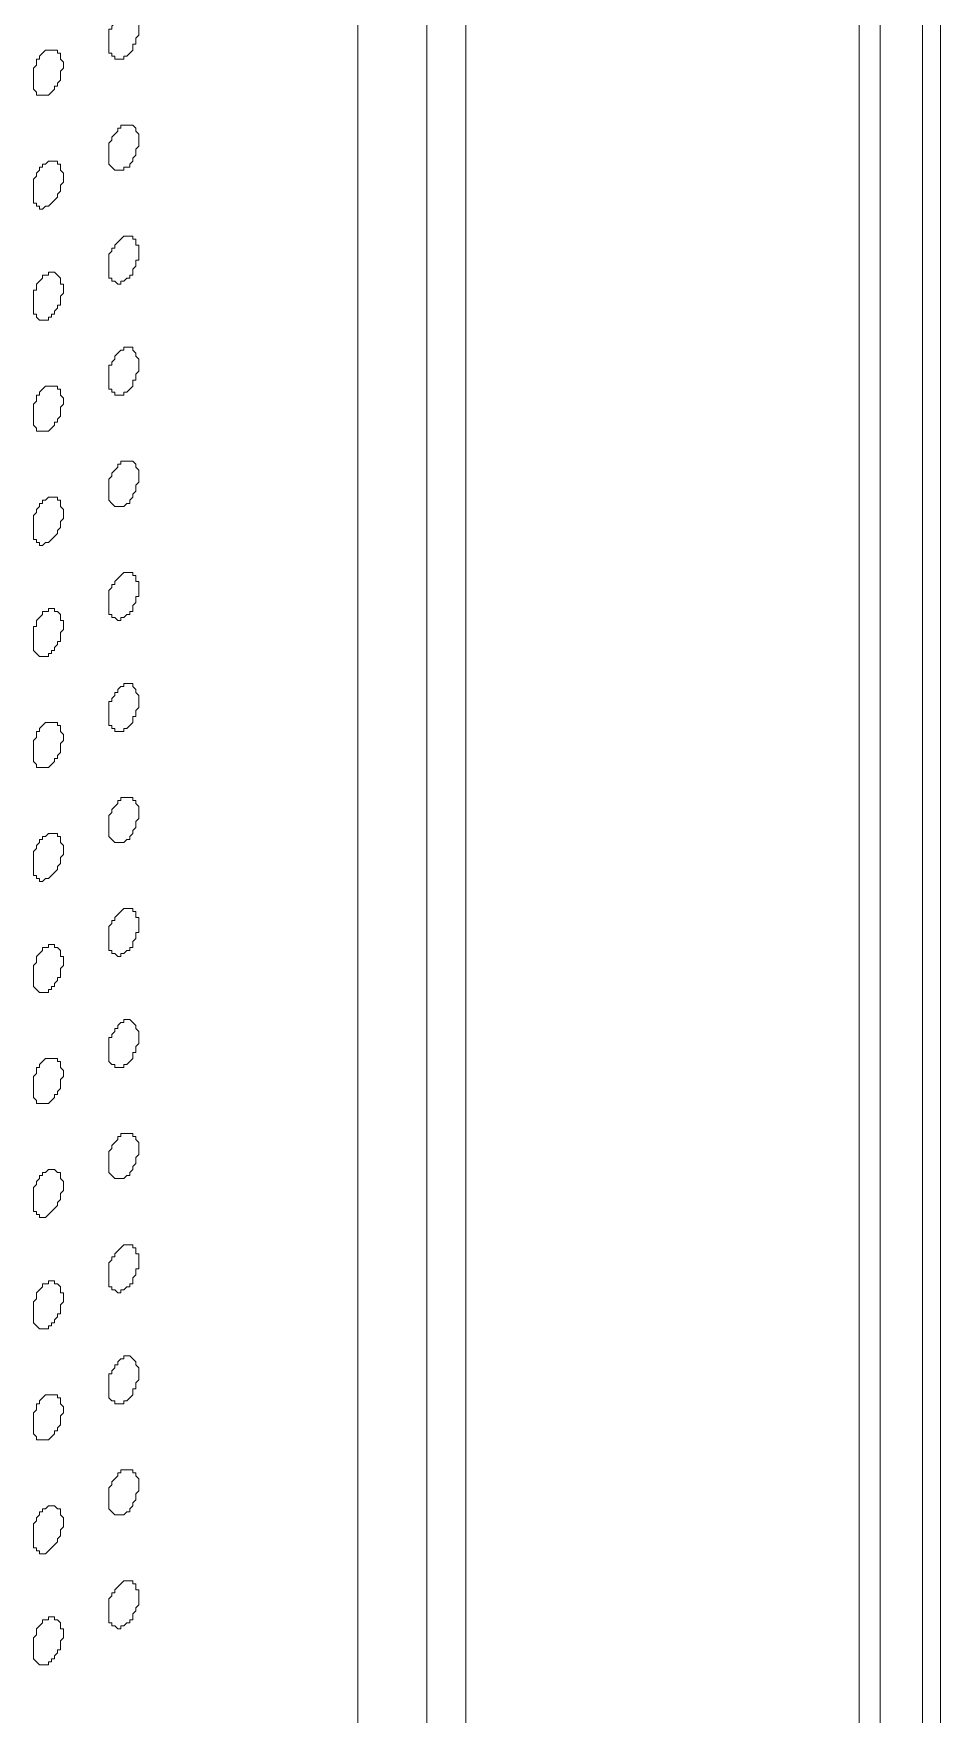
# Model space of a CAD drawing. Header units: inches. Extents: x 165 to 477, y 61 to 737.
# Drawn here: x 440.5 to 476.8, y 109.5 to 176.7 of the extents above; entities that cross this region are included whole.
import ezdxf

# ---------------------------------------------------------------- set-up
doc = ezdxf.new("R2010")
doc.units = ezdxf.units.IN
doc.header["$MEASUREMENT"] = 0
doc.layers.add('图层 1', color=7, linetype='Continuous')

msp = doc.modelspace()

# ---------------------------------------------------------------- linework, layer by layer
at = {"layer": '图层 1', "color": 7, "lineweight": 5, "true_color": 0xffffff}
for points in [[(457.8, 99.36), (457.8, 213.96), (457.68, 214.32), (457.56, 214.8), (457.56, 215.16), (457.44, 215.4), (457.32, 215.76), (457.08, 216.12), (456.96, 216.36), (456.72, 216.6), (456.48, 216.72), (456.36, 216.96), (456.12, 217.08), (455.88, 217.2), (455.76, 217.2)], [(456.24, 213.6), (456.24, 99.84)], [(474.36, 207.96), (474.36, 94.2)], [(473.52, 93.72), (473.52, 207.6)], [(476.04, 93.72), (476.04, 207.48)], [(476.76, 206.88), (476.76, 93.12)], [(444.12, 177.48), (444, 177.48), (443.88, 177.36), (443.76, 177.24), (443.76, 177.12), (443.64, 177), (443.64, 176.88), (443.52, 176.88), (443.52, 175.92), (443.64, 175.92), (443.64, 175.8), (443.76, 175.8), (443.76, 175.68), (443.88, 175.68)], [(444.12, 175.68), (444.12, 175.8), (444.24, 175.8), (444.36, 175.92), (444.48, 176.04), (444.48, 176.28), (444.6, 176.28), (444.6, 176.52), (444.72, 176.64), (444.72, 177.12), (444.6, 177.24), (444.6, 177.36), (444.48, 177.48), (444.48, 177.6), (444.36, 177.6)], [(441.12, 176.04), (441, 176.04), (440.88, 175.92), (440.76, 175.8), (440.76, 175.68), (440.64, 175.68), (440.64, 175.44), (440.52, 175.32), (440.52, 174.48), (440.64, 174.36), (440.64, 174.24), (440.76, 174.24)], [(441.12, 174.24), (441.24, 174.36), (441.36, 174.48), (441.36, 174.6), (441.48, 174.6), (441.48, 174.72), (441.6, 174.84), (441.6, 175.2), (441.72, 175.32), (441.72, 175.56), (441.6, 175.68), (441.6, 175.92), (441.48, 175.92), (441.48, 176.04), (441.36, 176.04)], [(441.36, 176.04), (441.12, 176.04)], [(443.88, 175.68), (444.12, 175.68)], [(440.76, 174.24), (441.12, 174.24)], [(444.12, 173.04), (444, 173.04), (444, 172.92), (443.88, 172.92), (443.88, 172.8), (443.76, 172.68), (443.64, 172.56), (443.64, 172.44), (443.52, 172.32), (443.52, 171.48), (443.64, 171.36), (443.76, 171.24), (443.88, 171.24)], [(444.12, 171.24), (444.12, 171.36), (444.24, 171.36), (444.36, 171.36), (444.36, 171.48), (444.48, 171.6), (444.48, 171.72), (444.6, 171.84), (444.6, 172.08), (444.72, 172.2), (444.72, 172.68), (444.6, 172.8), (444.6, 172.92), (444.48, 173.04), (444.36, 173.04)], [(444.36, 173.04), (444.12, 173.04)], [(441.12, 171.6), (441, 171.48), (440.88, 171.48), (440.88, 171.36), (440.76, 171.36), (440.76, 171.24), (440.64, 171.12), (440.64, 171), (440.52, 170.88), (440.52, 169.92), (440.64, 169.92), (440.64, 169.8), (440.76, 169.8), (440.76, 169.68)], [(441.12, 169.8), (441.24, 169.92), (441.36, 170.04), (441.48, 170.16), (441.48, 170.28), (441.6, 170.4), (441.6, 170.64), (441.72, 170.76), (441.72, 171.12), (441.6, 171.24), (441.6, 171.48), (441.48, 171.48), (441.48, 171.6), (441.36, 171.6)], [(441.36, 171.6), (441.12, 171.6)], [(443.88, 171.24), (444.12, 171.24)], [(440.76, 169.68), (440.88, 169.68), (441, 169.8), (441.12, 169.8)], [(444.12, 168.6), (444, 168.48), (443.88, 168.36), (443.76, 168.24), (443.76, 168.12), (443.64, 168.12), (443.64, 168), (443.52, 167.88), (443.52, 166.92), (443.64, 166.92), (443.64, 166.8), (443.76, 166.8), (443.88, 166.68)], [(444.12, 166.8), (444.24, 166.92), (444.36, 166.92), (444.36, 167.04), (444.48, 167.04), (444.48, 167.16), (444.48, 167.28), (444.6, 167.4), (444.6, 167.64), (444.72, 167.64), (444.72, 168.24), (444.6, 168.24), (444.6, 168.48), (444.48, 168.48), (444.48, 168.6), (444.36, 168.6)], [(444.36, 168.6), (444.12, 168.6)], [(441.12, 167.04), (440.88, 167.04), (440.88, 166.92), (440.76, 166.8), (440.64, 166.68), (440.64, 166.44), (440.52, 166.44), (440.52, 165.48), (440.64, 165.48), (440.64, 165.36), (440.76, 165.24)], [(441.12, 165.24), (441.12, 165.36), (441.24, 165.36), (441.24, 165.48), (441.36, 165.48), (441.36, 165.6), (441.48, 165.72), (441.48, 165.84), (441.6, 165.84), (441.6, 166.2), (441.72, 166.32), (441.72, 166.68), (441.6, 166.68), (441.6, 166.92), (441.48, 167.04), (441.36, 167.16)], [(441.36, 167.16), (441.12, 167.16), (441.12, 167.04)], [(443.88, 166.68), (444, 166.68), (444, 166.8), (444.12, 166.8)], [(440.76, 165.24), (441.12, 165.24)], [(444.12, 164.04), (444, 164.04), (443.88, 163.92), (443.76, 163.8), (443.76, 163.68), (443.64, 163.56), (443.64, 163.44), (443.52, 163.44), (443.52, 162.48), (443.64, 162.48), (443.64, 162.36), (443.76, 162.36), (443.76, 162.24), (443.88, 162.24)], [(444.12, 162.24), (444.12, 162.36), (444.24, 162.36), (444.36, 162.48), (444.48, 162.6), (444.48, 162.84), (444.6, 162.84), (444.6, 163.08), (444.72, 163.2), (444.72, 163.68), (444.6, 163.8), (444.6, 163.92), (444.48, 164.04), (444.48, 164.16), (444.36, 164.16)], [(444.36, 164.16), (444.12, 164.16), (444.12, 164.04)], [(441.12, 162.6), (441, 162.6), (440.88, 162.48), (440.76, 162.36), (440.76, 162.24), (440.64, 162.24), (440.64, 162), (440.52, 161.88), (440.52, 161.04), (440.64, 160.92), (440.64, 160.8), (440.76, 160.8)], [(441.12, 160.8), (441.24, 160.92), (441.36, 161.04), (441.36, 161.16), (441.48, 161.16), (441.48, 161.28), (441.6, 161.4), (441.6, 161.76), (441.72, 161.88), (441.72, 162.12), (441.6, 162.24), (441.6, 162.48), (441.48, 162.48), (441.48, 162.6), (441.36, 162.6)], [(441.36, 162.6), (441.12, 162.6)], [(443.88, 162.24), (444.12, 162.24)], [(440.76, 160.8), (441.12, 160.8)], [(444.12, 159.6), (444, 159.6), (444, 159.48), (443.88, 159.48), (443.88, 159.36), (443.76, 159.24), (443.64, 159.12), (443.64, 159), (443.52, 158.88), (443.52, 158.04), (443.64, 157.92), (443.76, 157.8), (443.88, 157.8)], [(444.12, 157.8), (444.24, 157.92), (444.36, 157.92), (444.36, 158.04), (444.48, 158.16), (444.48, 158.28), (444.6, 158.4), (444.6, 158.64), (444.72, 158.76), (444.72, 159.24), (444.6, 159.36), (444.6, 159.48), (444.48, 159.6), (444.36, 159.6)], [(444.36, 159.6), (444.12, 159.6)], [(441.12, 158.16), (441, 158.04), (440.88, 158.04), (440.88, 157.92), (440.76, 157.92), (440.76, 157.8), (440.64, 157.68), (440.64, 157.56), (440.52, 157.44), (440.52, 156.48), (440.64, 156.48), (440.64, 156.36), (440.76, 156.36), (440.76, 156.24)], [(441.12, 156.36), (441.24, 156.48), (441.36, 156.6), (441.48, 156.72), (441.48, 156.84), (441.6, 156.96), (441.6, 157.2), (441.72, 157.32), (441.72, 157.68), (441.6, 157.8), (441.6, 158.04), (441.48, 158.04), (441.48, 158.16), (441.36, 158.16)], [(441.36, 158.16), (441.12, 158.16)], [(443.88, 157.8), (444.12, 157.8)], [(440.76, 156.24), (440.88, 156.24), (441, 156.36), (441.12, 156.36)], [(444.12, 155.16), (444, 155.04), (443.88, 154.92), (443.76, 154.8), (443.76, 154.68), (443.64, 154.68), (443.64, 154.56), (443.52, 154.44), (443.52, 153.48), (443.64, 153.48), (443.64, 153.36), (443.76, 153.36), (443.88, 153.24)], [(444.12, 153.36), (444.24, 153.48), (444.36, 153.48), (444.36, 153.6), (444.48, 153.6), (444.48, 153.72), (444.48, 153.84), (444.6, 153.96), (444.6, 154.2), (444.72, 154.2), (444.72, 154.8), (444.6, 154.8), (444.6, 155.04), (444.48, 155.04), (444.48, 155.16), (444.36, 155.16)], [(444.36, 155.16), (444.12, 155.16)], [(441.12, 153.6), (440.88, 153.6), (440.88, 153.48), (440.76, 153.36), (440.64, 153.24), (440.64, 153), (440.52, 153), (440.52, 152.04), (440.64, 151.92), (440.76, 151.8)], [(441.12, 151.8), (441.12, 151.92), (441.24, 151.92), (441.24, 152.04), (441.36, 152.04), (441.36, 152.16), (441.48, 152.28), (441.48, 152.4), (441.6, 152.4), (441.6, 152.76), (441.72, 152.88), (441.72, 153.24), (441.6, 153.24), (441.6, 153.48), (441.48, 153.6), (441.36, 153.6), (441.36, 153.72)], [(441.36, 153.72), (441.12, 153.72), (441.12, 153.6)], [(443.88, 153.24), (444, 153.24), (444, 153.36), (444.12, 153.36)], [(440.76, 151.8), (441.12, 151.8)], [(444.12, 150.6), (444, 150.6), (443.88, 150.48), (443.88, 150.36), (443.76, 150.36), (443.76, 150.24), (443.64, 150.12), (443.64, 150), (443.52, 150), (443.52, 149.04), (443.64, 149.04), (443.64, 148.92), (443.76, 148.92), (443.76, 148.8), (443.88, 148.8)], [(444.12, 148.8), (444.12, 148.92), (444.24, 148.92), (444.36, 149.04), (444.48, 149.16), (444.48, 149.4), (444.6, 149.4), (444.6, 149.64), (444.72, 149.76), (444.72, 150.24), (444.6, 150.36), (444.6, 150.48), (444.48, 150.6), (444.48, 150.72), (444.36, 150.72)], [(444.36, 150.72), (444.12, 150.72), (444.12, 150.6)], [(441.12, 149.16), (441, 149.16), (440.88, 149.04), (440.76, 148.92), (440.76, 148.8), (440.64, 148.8), (440.64, 148.56), (440.52, 148.44), (440.52, 147.6), (440.64, 147.48), (440.64, 147.36), (440.76, 147.36)], [(441.12, 147.36), (441.24, 147.48), (441.36, 147.6), (441.36, 147.72), (441.48, 147.72), (441.48, 147.84), (441.6, 147.96), (441.6, 148.32), (441.72, 148.44), (441.72, 148.68), (441.6, 148.8), (441.6, 149.04), (441.48, 149.04), (441.48, 149.16), (441.36, 149.16)], [(441.36, 149.16), (441.12, 149.16)], [(443.88, 148.8), (444.12, 148.8)], [(440.76, 147.36), (441.12, 147.36)], [(444.12, 146.16), (444, 146.16), (444, 146.04), (443.88, 146.04), (443.88, 145.92), (443.76, 145.8), (443.64, 145.68), (443.64, 145.56), (443.52, 145.44), (443.52, 144.6), (443.64, 144.48), (443.76, 144.36), (443.88, 144.36)], [(444.12, 144.36), (444.24, 144.48), (444.36, 144.48), (444.36, 144.6), (444.48, 144.72), (444.48, 144.84), (444.6, 144.96), (444.6, 145.2), (444.72, 145.32), (444.72, 145.8), (444.6, 145.92), (444.6, 146.04), (444.48, 146.04), (444.48, 146.16), (444.36, 146.16)], [(444.36, 146.16), (444.12, 146.16)], [(441.12, 144.72), (441, 144.6), (440.88, 144.6), (440.88, 144.48), (440.76, 144.48), (440.76, 144.36), (440.64, 144.24), (440.64, 144.12), (440.52, 144), (440.52, 143.04), (440.64, 143.04), (440.64, 142.92), (440.76, 142.92), (440.76, 142.8)], [(441.12, 142.92), (441.24, 143.04), (441.36, 143.16), (441.48, 143.28), (441.48, 143.4), (441.6, 143.52), (441.6, 143.76), (441.72, 143.88), (441.72, 144.24), (441.6, 144.36), (441.6, 144.6), (441.48, 144.6), (441.48, 144.72), (441.36, 144.72)], [(441.36, 144.72), (441.12, 144.72)], [(443.88, 144.36), (444.12, 144.36)], [(440.76, 142.8), (440.88, 142.8), (441, 142.92), (441.12, 142.92)], [(444.12, 141.72), (444, 141.6), (443.88, 141.48), (443.76, 141.36), (443.76, 141.24), (443.64, 141.24), (443.64, 141.12), (443.52, 141), (443.52, 140.04), (443.64, 140.04), (443.64, 139.92), (443.76, 139.92), (443.88, 139.8)], [(444.12, 139.92), (444.24, 140.04), (444.36, 140.04), (444.36, 140.16), (444.48, 140.16), (444.48, 140.28), (444.48, 140.4), (444.6, 140.52), (444.6, 140.76), (444.72, 140.76), (444.72, 141.36), (444.6, 141.36), (444.6, 141.6), (444.48, 141.6), (444.48, 141.72), (444.36, 141.72)], [(444.36, 141.72), (444.12, 141.72)], [(441.12, 140.16), (440.88, 140.16), (440.88, 140.04), (440.76, 139.92), (440.64, 139.8), (440.64, 139.56), (440.52, 139.44), (440.52, 138.6), (440.64, 138.48), (440.76, 138.36)], [(441.12, 138.36), (441.12, 138.48), (441.24, 138.48), (441.24, 138.6), (441.36, 138.6), (441.36, 138.72), (441.48, 138.84), (441.48, 138.96), (441.6, 138.96), (441.6, 139.32), (441.72, 139.44), (441.72, 139.8), (441.6, 139.8), (441.6, 140.04), (441.48, 140.16), (441.36, 140.16), (441.36, 140.28)], [(441.36, 140.28), (441.12, 140.28), (441.12, 140.16)], [(443.88, 139.8), (444, 139.8), (444, 139.92), (444.12, 139.92)], [(440.76, 138.36), (441.12, 138.36)], [(444.12, 137.16), (444, 137.16), (443.88, 137.04), (443.88, 136.92), (443.76, 136.92), (443.76, 136.8), (443.64, 136.68), (443.64, 136.56), (443.52, 136.56), (443.52, 135.6), (443.64, 135.48), (443.76, 135.48), (443.76, 135.36), (443.88, 135.36)], [(444.12, 135.36), (444.12, 135.48), (444.24, 135.48), (444.36, 135.6), (444.48, 135.72), (444.48, 135.96), (444.6, 135.96), (444.6, 136.2), (444.72, 136.32), (444.72, 136.8), (444.6, 136.92), (444.6, 137.04), (444.48, 137.16), (444.36, 137.28)], [(444.36, 137.28), (444.12, 137.28), (444.12, 137.16)], [(441.12, 135.72), (441, 135.72), (440.88, 135.6), (440.76, 135.48), (440.76, 135.36), (440.64, 135.36), (440.64, 135.12), (440.52, 135), (440.52, 134.16), (440.64, 134.04), (440.64, 133.92), (440.76, 133.92)], [(441.12, 133.92), (441.24, 134.04), (441.36, 134.16), (441.36, 134.28), (441.48, 134.28), (441.48, 134.4), (441.6, 134.52), (441.6, 134.88), (441.72, 135), (441.72, 135.24), (441.6, 135.36), (441.6, 135.6), (441.48, 135.6), (441.48, 135.72), (441.36, 135.72)], [(441.36, 135.72), (441.12, 135.72)], [(443.88, 135.36), (444.12, 135.36)], [(440.76, 133.92), (441.12, 133.92)], [(444.12, 132.72), (444, 132.72), (444, 132.6), (443.88, 132.6), (443.88, 132.48), (443.76, 132.36), (443.64, 132.24), (443.64, 132.12), (443.52, 132), (443.52, 131.16), (443.64, 131.04), (443.76, 130.92), (443.88, 130.92)], [(444.12, 130.92), (444.24, 131.04), (444.36, 131.04), (444.36, 131.16), (444.48, 131.28), (444.48, 131.4), (444.6, 131.52), (444.6, 131.76), (444.72, 131.88), (444.72, 132.36), (444.6, 132.48), (444.6, 132.6), (444.48, 132.6), (444.48, 132.72), (444.36, 132.72)], [(444.36, 132.72), (444.12, 132.72)], [(441.12, 131.28), (441, 131.16), (440.88, 131.16), (440.88, 131.04), (440.76, 131.04), (440.76, 130.92), (440.64, 130.8), (440.64, 130.68), (440.52, 130.56), (440.52, 129.6), (440.64, 129.6), (440.64, 129.48), (440.76, 129.48), (440.76, 129.36)], [(441.12, 129.48), (441.24, 129.6), (441.36, 129.72), (441.48, 129.84), (441.48, 129.96), (441.6, 130.08), (441.6, 130.32), (441.72, 130.44), (441.72, 130.8), (441.6, 130.92), (441.6, 131.16), (441.48, 131.16), (441.36, 131.28)], [(441.36, 131.28), (441.12, 131.28)], [(443.88, 130.92), (444.12, 130.92)], [(440.76, 129.36), (441, 129.36), (441.12, 129.48)], [(444.12, 128.28), (444, 128.16), (443.88, 128.04), (443.76, 127.92), (443.76, 127.8), (443.64, 127.8), (443.64, 127.68), (443.52, 127.56), (443.52, 126.6), (443.64, 126.6), (443.64, 126.48), (443.76, 126.48), (443.88, 126.36)], [(444.12, 126.48), (444.24, 126.6), (444.36, 126.6), (444.36, 126.72), (444.48, 126.72), (444.48, 126.84), (444.48, 126.96), (444.6, 127.08), (444.6, 127.32), (444.72, 127.32), (444.72, 127.92), (444.6, 127.92), (444.6, 128.16), (444.48, 128.16), (444.48, 128.28), (444.36, 128.28)], [(444.36, 128.28), (444.12, 128.28)], [(441.12, 126.72), (440.88, 126.72), (440.88, 126.6), (440.76, 126.48), (440.64, 126.36), (440.64, 126.12), (440.52, 126), (440.52, 125.16), (440.64, 125.04), (440.76, 124.92)], [(441.12, 124.92), (441.12, 125.04), (441.24, 125.04), (441.24, 125.16), (441.36, 125.16), (441.36, 125.28), (441.48, 125.4), (441.48, 125.52), (441.6, 125.52), (441.6, 125.88), (441.72, 126), (441.72, 126.36), (441.6, 126.36), (441.6, 126.6), (441.48, 126.72), (441.36, 126.72), (441.36, 126.84)], [(441.36, 126.84), (441.12, 126.84), (441.12, 126.72)], [(443.88, 126.36), (444, 126.36), (444, 126.48), (444.12, 126.48)], [(440.76, 124.92), (441.12, 124.92)], [(444.12, 123.72), (444, 123.72), (443.88, 123.6), (443.88, 123.48), (443.76, 123.48), (443.76, 123.36), (443.64, 123.24), (443.64, 123.12), (443.52, 123.12), (443.52, 122.16), (443.64, 122.04), (443.76, 122.04), (443.76, 121.92), (443.88, 121.92)], [(444.12, 121.92), (444.12, 122.04), (444.24, 122.04), (444.36, 122.16), (444.48, 122.28), (444.48, 122.52), (444.6, 122.52), (444.6, 122.76), (444.72, 122.88), (444.72, 123.36), (444.6, 123.48), (444.6, 123.6), (444.48, 123.72), (444.36, 123.84)], [(444.36, 123.84), (444.12, 123.84), (444.12, 123.72)], [(441.12, 122.28), (441, 122.28), (440.88, 122.16), (440.76, 122.04), (440.76, 121.92), (440.64, 121.92), (440.64, 121.68), (440.52, 121.56), (440.52, 120.72), (440.64, 120.6), (440.64, 120.48), (440.76, 120.48)], [(441.12, 120.48), (441.24, 120.6), (441.36, 120.72), (441.36, 120.84), (441.48, 120.84), (441.48, 120.96), (441.6, 121.08), (441.6, 121.44), (441.72, 121.56), (441.72, 121.8), (441.6, 121.92), (441.6, 122.16), (441.48, 122.16), (441.48, 122.28), (441.36, 122.28)], [(441.36, 122.28), (441.12, 122.28)], [(443.88, 121.92), (444.12, 121.92)], [(440.76, 120.48), (441.12, 120.48)], [(444.12, 119.28), (444, 119.28), (444, 119.16), (443.88, 119.16), (443.88, 119.04), (443.76, 118.92), (443.64, 118.8), (443.64, 118.68), (443.52, 118.56), (443.52, 117.72), (443.64, 117.6), (443.76, 117.48), (443.88, 117.48)], [(444.12, 117.48), (444.24, 117.6), (444.36, 117.6), (444.36, 117.72), (444.48, 117.84), (444.48, 117.96), (444.6, 118.08), (444.6, 118.32), (444.72, 118.44), (444.72, 118.92), (444.6, 119.04), (444.6, 119.16), (444.48, 119.16), (444.48, 119.28), (444.36, 119.28)], [(444.36, 119.28), (444.12, 119.28)], [(441.12, 117.84), (441, 117.72), (440.88, 117.72), (440.88, 117.6), (440.76, 117.6), (440.76, 117.48), (440.64, 117.36), (440.64, 117.24), (440.52, 117.12), (440.52, 116.16), (440.64, 116.16), (440.64, 116.04), (440.76, 116.04), (440.76, 115.92)], [(441.12, 116.04), (441.24, 116.16), (441.36, 116.28), (441.48, 116.4), (441.48, 116.52), (441.6, 116.64), (441.6, 116.88), (441.72, 117), (441.72, 117.36), (441.6, 117.48), (441.6, 117.72), (441.48, 117.72), (441.36, 117.84)], [(441.36, 117.84), (441.12, 117.84)], [(443.88, 117.48), (444.12, 117.48)], [(440.76, 115.92), (441, 115.92), (441.12, 116.04)], [(444.12, 114.84), (444, 114.72), (443.88, 114.6), (443.76, 114.48), (443.76, 114.36), (443.64, 114.36), (443.64, 114.24), (443.52, 114.12), (443.52, 113.16), (443.64, 113.16), (443.64, 113.04), (443.76, 113.04), (443.88, 112.92)], [(444.12, 113.04), (444.24, 113.16), (444.36, 113.16), (444.36, 113.28), (444.48, 113.28), (444.48, 113.4), (444.48, 113.52), (444.6, 113.64), (444.6, 113.76), (444.72, 113.88), (444.72, 114.48), (444.6, 114.48), (444.6, 114.72), (444.48, 114.72), (444.48, 114.84), (444.36, 114.84)], [(444.36, 114.84), (444.12, 114.84)], [(441.12, 113.28), (440.88, 113.28), (440.88, 113.16), (440.76, 113.04), (440.64, 112.92), (440.64, 112.68), (440.52, 112.56), (440.52, 111.72), (440.64, 111.6), (440.76, 111.48)], [(441.12, 111.48), (441.12, 111.6), (441.24, 111.6), (441.24, 111.72), (441.36, 111.72), (441.36, 111.84), (441.48, 111.96), (441.48, 112.08), (441.6, 112.08), (441.6, 112.44), (441.72, 112.56), (441.72, 112.92), (441.6, 112.92), (441.6, 113.16), (441.48, 113.28), (441.36, 113.28), (441.36, 113.4)], [(441.36, 113.4), (441.12, 113.4), (441.12, 113.28)], [(443.88, 112.92), (444, 112.92), (444, 113.04), (444.12, 113.04)], [(440.76, 111.48), (441.12, 111.48)]]:
    msp.add_lwpolyline(points, dxfattribs=at)
at = {"layer": '图层 1', "color": 254, "lineweight": 5, "true_color": 0xdcdcdc}
msp.add_lwpolyline([(453.48, 99.72), (453.48, 213.48)], dxfattribs=at)

doc.saveas('drawing.dxf')
